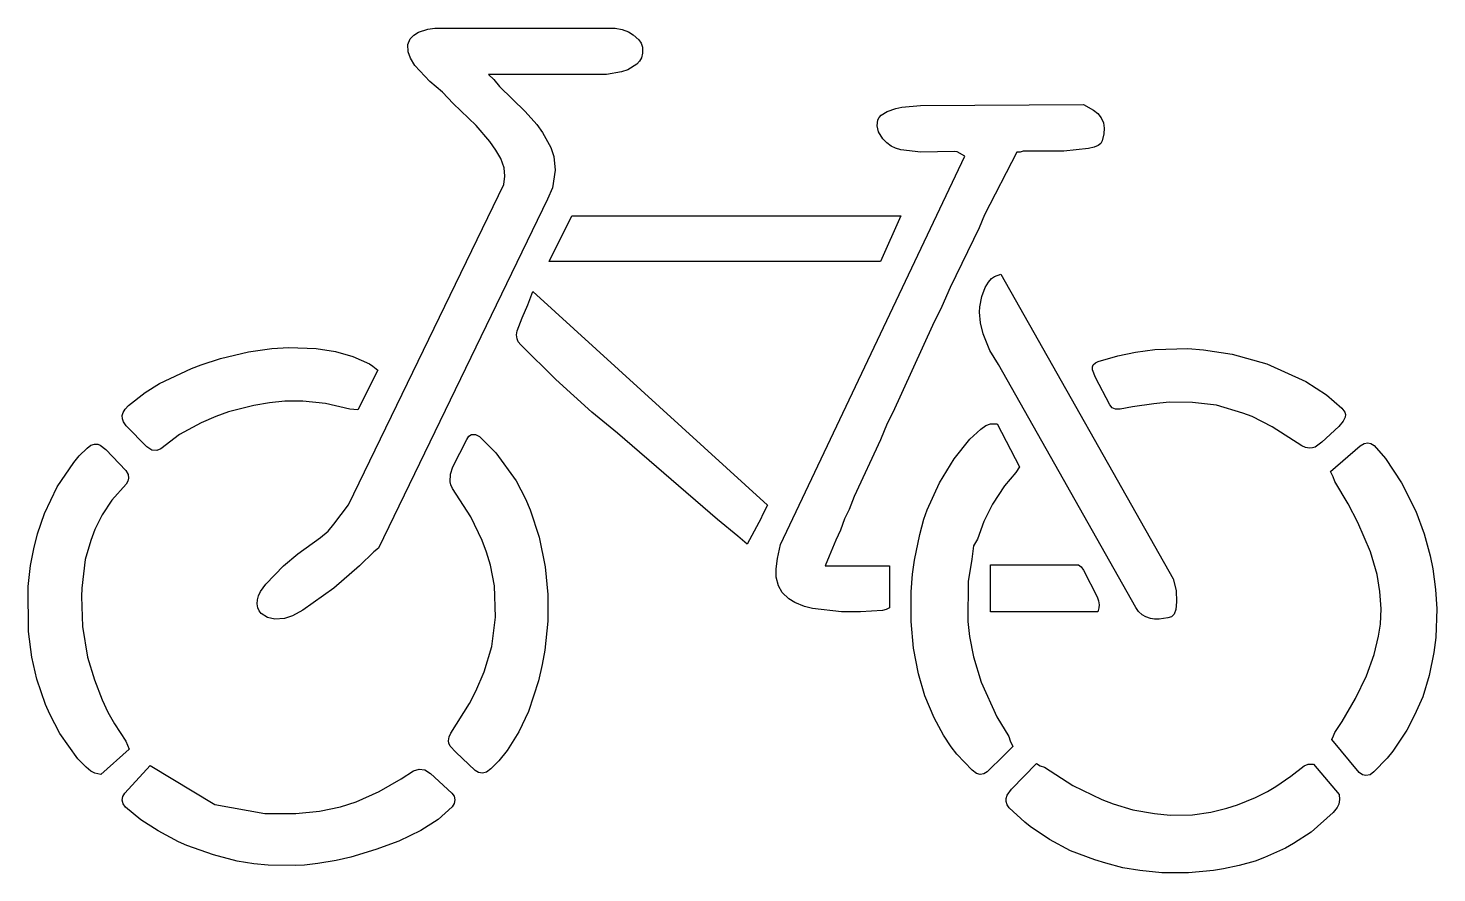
# Model space of a CAD drawing. Header units: inches. Extents: x 3 to 33, y 3 to 21.
import ezdxf

# ---------------------------------------------------------------- set-up
doc = ezdxf.new("R2010")
doc.units = ezdxf.units.IN
doc.header["$MEASUREMENT"] = 0
doc.layers.add('CUT', color=1, linetype='Continuous')

msp = doc.modelspace()

# ---------------------------------------------------------------- linework, layer by layer
at = {"layer": 'CUT'}
for points in [[(11.088, 20.653), (11.135, 20.771), (11.214, 20.854), (11.315, 20.913), (11.513, 20.978), (11.66, 21), (15.5, 21), (15.647, 20.969), (15.786, 20.92), (15.886, 20.858), (16.006, 20.748), (16.055, 20.679), (16.081, 20.598), (16.084, 20.467), (16.062, 20.37), (16.021, 20.294), (15.962, 20.23), (15.774, 20.114), (15.635, 20.066), (15.316, 20.015), (12.805, 20.015), (12.916, 19.904), (13.037, 19.759), (13.587, 19.227), (13.834, 18.945), (13.955, 18.775), (14.129, 18.46), (14.192, 18.262), (14.225, 17.976), (14.167, 17.6), (14.063, 17.353), (10.463, 9.919), (10.364, 9.84), (10.056, 9.543), (9.507, 9.069), (8.849, 8.597), (8.626, 8.474), (8.458, 8.417), (8.251, 8.406), (8.096, 8.443), (7.96, 8.528), (7.916, 8.582), (7.889, 8.646), (7.878, 8.731), (7.884, 8.819), (7.906, 8.903), (7.949, 8.997), (8.062, 9.153), (8.437, 9.541), (8.74, 9.796), (9.228, 10.143), (9.386, 10.28), (9.508, 10.43), (9.824, 10.84), (13.131, 17.671), (13.152, 17.847), (13.135, 18.023), (13.064, 18.219), (12.963, 18.402), (12.831, 18.583), (12.541, 18.928), (12.054, 19.394), (11.826, 19.633), (11.554, 19.866), (11.238, 20.207), (11.142, 20.357), (11.092, 20.494)], [(20.726, 8.563), (20.322, 8.563), (19.705, 8.635), (19.532, 8.677), (19.324, 8.76), (19.199, 8.839), (19.06, 8.972), (18.981, 9.113), (18.933, 9.299), (18.931, 9.477), (18.96, 9.699), (19.02, 9.998), (22.951, 18.275), (22.788, 18.362), (22.724, 18.372), (22.008, 18.358), (21.585, 18.409), (21.47, 18.44), (21.378, 18.486), (21.284, 18.557), (21.202, 18.643), (21.109, 18.792), (21.079, 18.918), (21.096, 19.044), (21.122, 19.093), (21.169, 19.145), (21.292, 19.225), (21.475, 19.288), (21.607, 19.315), (22.001, 19.355), (25.477, 19.375), (25.691, 19.252), (25.783, 19.18), (25.855, 19.088), (25.9, 18.981), (25.916, 18.866), (25.906, 18.751), (25.871, 18.598), (25.841, 18.541), (25.791, 18.501), (25.699, 18.464), (25.583, 18.438), (25.055, 18.381), (24.188, 18.376), (24.123, 18.36), (24.058, 18.356), (23.367, 17.019), (23.253, 16.747), (22.636, 15.471), (22.461, 15.068), (22.262, 14.665), (21.414, 12.812), (21.293, 12.572), (21.152, 12.225), (20.591, 11.019), (20.484, 10.74), (20.387, 10.541), (20.297, 10.304), (20.198, 10.089), (20.062, 9.749), (19.97, 9.54), (21.342, 9.54), (21.342, 8.649), (21.271, 8.611), (21.194, 8.593)], [(14.575, 17.001), (21.587, 17.001), (21.152, 16.025), (14.097, 16.025)], [(23.265, 15.065), (23.308, 15.28), (23.382, 15.474), (23.449, 15.59), (23.513, 15.667), (23.581, 15.708), (23.715, 15.755), (27.386, 9.262), (27.449, 9.017), (27.456, 8.778), (27.444, 8.615), (27.406, 8.51), (27.35, 8.457), (27.274, 8.432), (27.089, 8.408), (26.987, 8.407), (26.9, 8.42), (26.803, 8.455), (26.727, 8.5), (26.649, 8.567), (26.589, 8.651), (23.667, 13.83), (23.479, 14.129), (23.336, 14.488), (23.279, 14.718), (23.257, 14.949)], [(18.748, 10.833), (18.633, 10.614), (18.609, 10.557), (18.312, 10.007), (18.116, 10.176), (17.684, 10.527), (15.549, 12.372), (15.002, 12.816), (14.234, 13.51), (13.49, 14.25), (13.438, 14.318), (13.411, 14.382), (13.402, 14.466), (13.415, 14.551), (13.517, 14.825), (13.638, 15.101), (13.749, 15.389)], [(6.685, 12.592), (6.225, 12.34), (5.823, 12.036), (5.738, 11.999), (5.632, 12.008), (5.527, 12.077), (5.089, 12.529), (5.03, 12.61), (5.007, 12.674), (5.004, 12.743), (5.023, 12.81), (5.068, 12.882), (5.139, 12.958), (5.491, 13.237), (5.798, 13.425), (6.477, 13.744), (6.685, 13.829), (7.099, 13.962), (7.693, 14.1), (8.19, 14.172), (8.554, 14.198), (9.135, 14.176), (9.543, 14.113), (9.917, 14.006), (10.27, 13.844), (10.34, 13.797), (10.448, 13.712), (10.021, 12.87), (9.848, 12.878), (9.332, 12.999), (8.851, 13.054), (8.464, 13.05), (8.143, 13.019), (7.807, 12.961), (7.264, 12.824), (6.996, 12.728)], [(29.377, 13.849), (30.211, 13.473), (30.649, 13.185), (30.977, 12.903), (31.041, 12.816), (31.052, 12.765), (31.048, 12.712), (31.008, 12.624), (30.913, 12.511), (30.548, 12.177), (30.407, 12.073), (30.355, 12.055), (30.285, 12.048), (30.202, 12.062), (30.122, 12.097), (29.494, 12.506), (29.066, 12.723), (28.87, 12.798), (28.31, 12.964), (27.797, 13.026), (27.303, 13.027), (26.971, 12.996), (26.517, 12.933), (26.256, 12.88), (26.158, 12.88), (26.087, 12.911), (26.034, 12.971), (25.728, 13.553), (25.667, 13.716), (25.666, 13.782), (25.683, 13.827), (25.728, 13.868), (25.79, 13.896), (26.207, 14.017), (26.583, 14.095), (26.997, 14.154), (27.699, 14.171), (28.033, 14.145), (28.64, 14.054)], [(12.614, 12.298), (12.963, 11.952), (13.392, 11.356), (13.595, 10.972), (13.691, 10.737), (13.885, 10.153), (14.01, 9.52), (14.068, 8.934), (14.067, 8.366), (14.003, 7.744), (13.949, 7.437), (13.87, 7.09), (13.652, 6.436), (13.45, 6.002), (13.202, 5.609), (13.022, 5.388), (12.855, 5.218), (12.763, 5.148), (12.673, 5.124), (12.593, 5.139), (12.521, 5.181), (12.106, 5.57), (11.988, 5.699), (11.96, 5.761), (11.953, 5.815), (11.966, 5.897), (12.002, 5.976), (12.4, 6.609), (12.533, 6.871), (12.71, 7.282), (12.874, 7.826), (12.956, 8.449), (12.932, 9.117), (12.848, 9.56), (12.763, 9.831), (12.669, 10.084), (12.428, 10.584), (12.039, 11.188), (12.001, 11.266), (11.985, 11.335), (11.994, 11.495), (12.043, 11.649), (12.34, 12.237), (12.388, 12.304), (12.441, 12.338), (12.528, 12.341)], [(23.794, 11.248), (23.539, 10.859), (23.352, 10.484), (23.216, 10.107), (23.135, 9.965), (23.096, 9.682), (23.021, 9.205), (23.014, 8.354), (23.049, 8.036), (23.132, 7.606), (23.295, 7.061), (23.631, 6.324), (23.888, 5.905), (23.916, 5.811), (23.971, 5.693), (23.789, 5.509), (23.426, 5.155), (23.354, 5.112), (23.276, 5.098), (23.198, 5.117), (23.107, 5.185), (22.776, 5.531), (22.656, 5.684), (22.492, 5.935), (22.294, 6.305), (22.098, 6.772), (21.96, 7.241), (21.856, 7.786), (21.802, 8.358), (21.802, 8.986), (21.835, 9.362), (21.878, 9.66), (21.987, 10.209), (22.078, 10.537), (22.146, 10.735), (22.406, 11.309), (22.718, 11.821), (23.058, 12.239), (23.287, 12.455), (23.392, 12.534), (23.497, 12.566), (23.636, 12.567), (24.111, 11.653), (24.033, 11.533)], [(4.333, 5.164), (4.233, 5.25), (4.057, 5.433), (3.676, 5.971), (3.462, 6.384), (3.371, 6.59), (3.185, 7.128), (3.08, 7.594), (3.006, 8.143), (3, 9.1), (3.05, 9.552), (3.117, 9.905), (3.199, 10.221), (3.346, 10.656), (3.617, 11.223), (3.973, 11.742), (4.084, 11.883), (4.253, 12.052), (4.334, 12.111), (4.412, 12.135), (4.48, 12.133), (4.532, 12.116), (4.656, 12.019), (5.079, 11.575), (5.129, 11.491), (5.14, 11.411), (5.125, 11.346), (5.09, 11.285), (4.782, 10.94), (4.575, 10.628), (4.42, 10.32), (4.331, 10.082), (4.217, 9.678), (4.14, 9.069), (4.136, 8.892), (4.16, 8.25), (4.266, 7.599), (4.411, 7.115), (4.577, 6.685), (4.697, 6.427), (4.836, 6.178), (5.083, 5.808), (5.148, 5.639), (4.544, 5.096), (4.421, 5.125)], [(31.666, 12.109), (31.904, 11.833), (32.251, 11.308), (32.553, 10.704), (32.729, 10.226), (32.858, 9.752), (32.916, 9.478), (32.973, 9.035), (33, 8.628), (32.981, 8.014), (32.939, 7.699), (32.839, 7.205), (32.7, 6.751), (32.525, 6.357), (32.362, 6.04), (32.062, 5.592), (31.94, 5.441), (31.66, 5.149), (31.581, 5.091), (31.49, 5.071), (31.414, 5.091), (31.345, 5.14), (30.762, 5.84), (30.796, 5.923), (30.827, 5.988), (30.982, 6.225), (31.268, 6.715), (31.503, 7.198), (31.665, 7.656), (31.758, 8.043), (31.797, 8.302), (31.812, 8.629), (31.786, 8.992), (31.727, 9.355), (31.584, 9.839), (31.319, 10.465), (31.114, 10.866), (30.826, 11.339), (30.789, 11.441), (30.739, 11.553), (31.365, 12.1), (31.452, 12.149), (31.532, 12.163), (31.598, 12.152)], [(25.808, 8.713), (25.803, 8.647), (25.778, 8.562), (23.497, 8.562), (23.497, 9.564), (25.37, 9.564), (25.423, 9.52), (25.472, 9.453), (25.769, 8.881), (25.797, 8.798)], [(9.202, 4.316), (9.653, 4.41), (9.982, 4.515), (10.475, 4.735), (10.944, 5.004), (11.204, 5.175), (11.325, 5.211), (11.449, 5.193), (11.569, 5.115), (12.02, 4.7), (12.069, 4.632), (12.089, 4.555), (12.074, 4.478), (12.029, 4.408), (11.73, 4.139), (11.364, 3.905), (10.893, 3.673), (10.402, 3.495), (9.875, 3.337), (9.557, 3.266), (9.171, 3.198), (8.885, 3.163), (8.691, 3.159), (8.108, 3.163), (7.803, 3.194), (7.451, 3.252), (6.945, 3.381), (6.379, 3.581), (6.201, 3.66), (5.766, 3.896), (5.402, 4.133), (5.071, 4.402), (5.023, 4.469), (5.005, 4.547), (5.019, 4.627), (5.062, 4.7), (5.598, 5.285), (6.976, 4.456), (8.039, 4.268), (8.697, 4.265)], [(25.246, 4.861), (25.869, 4.562), (26.107, 4.473), (26.523, 4.346), (26.99, 4.263), (27.322, 4.23), (27.797, 4.239), (28.184, 4.292), (28.528, 4.38), (28.753, 4.447), (29.139, 4.603), (29.392, 4.732), (29.573, 4.839), (29.894, 5.06), (30.172, 5.282), (30.263, 5.313), (30.372, 5.316), (30.919, 4.671), (30.924, 4.563), (30.912, 4.465), (30.876, 4.389), (30.792, 4.286), (30.326, 3.87), (29.951, 3.623), (29.78, 3.528), (29.329, 3.324), (29.133, 3.251), (28.79, 3.159), (28.457, 3.086), (28.242, 3.051), (27.714, 3), (27.146, 3.003), (26.677, 3.05), (26.314, 3.11), (25.954, 3.203), (25.715, 3.279), (25.198, 3.469), (24.749, 3.71), (24.342, 3.987), (24.226, 4.08), (23.895, 4.382), (23.849, 4.451), (23.83, 4.517), (23.83, 4.586), (23.848, 4.653), (23.941, 4.78), (24.472, 5.328), (24.551, 5.283), (24.648, 5.249)]]:
    msp.add_lwpolyline(points, close=True, dxfattribs=at)

doc.saveas('drawing.dxf')
